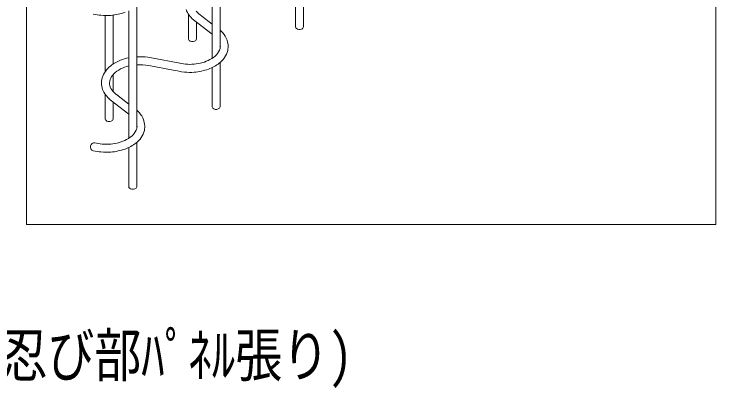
# Model space of a CAD drawing. Units: millimetres at full size; details may follow other scales. Extents: x 265 to 3003, y 4095 to 5961.
# Drawn here: x 1355.7 to 1665.7, y 4569.5 to 4734.8 of the extents above; entities that cross this region are included whole.
import ezdxf
from ezdxf.enums import TextEntityAlignment as Align

# ---------------------------------------------------------------- set-up
doc = ezdxf.new("R2010")
doc.units = ezdxf.units.MM
doc.header["$LTSCALE"] = 10
doc.layers.add('寸法', color=3, linetype='Continuous', lineweight=13)
doc.layers.add('本体', color=7, linetype='Continuous', lineweight=13)
doc.styles.add('ＭＳ ゴシック', font='')
doc.styles.get('ＭＳ ゴシック').set_extended_font_data('MS Gothic')

msp = doc.modelspace()

# ---------------------------------------------------------------- linework, layer by layer
at = {"layer": '本体'}
for p, q in [((1361.23, 5042.94), (1361.23, 4641.78)), ((1665.65, 5042.94), (1665.65, 4641.78)), ((1446.7, 4719.56), (1446.7, 4773.76)), ((1443.24, 4771.59), (1443.24, 4715.26)), ((1483.51, 4729.13), (1483.51, 4748.67)), ((1480.05, 4746.49), (1480.05, 4729.08)), ((1406.43, 4736.27), (1406.43, 4679.95)), ((1409.89, 4684.24), (1409.89, 4738.44)), ((1395.99, 4734.11), (1395.99, 4709.31)), ((1399.45, 4712.64), (1399.45, 4734.28)), ((1432.8, 4734.62), (1432.8, 4723.72)), ((1443.24, 4730.3), (1438.59, 4733.91)), ((1434.99, 4732.24), (1443.24, 4725.84)), ((1436.26, 4723.77), (1436.26, 4731.26)), ((1430.53, 4712.75), (1414.82, 4715.68)), ((1415.18, 4712.06), (1425.96, 4710.04)), ((1443.24, 4711.17), (1443.24, 4693.76)), ((1446.7, 4693.81), (1446.7, 4713.35)), ((1399.45, 4700.61), (1399.45, 4707.99)), ((1395.99, 4699.3), (1395.99, 4688.4)), ((1406.43, 4694.98), (1401.78, 4698.59)), ((1398.18, 4696.93), (1406.43, 4690.52)), ((1399.45, 4688.45), (1399.45, 4695.94)), ((1393.71, 4677.43), (1391.43, 4677.85)), ((1409.89, 4658.49), (1409.89, 4678.03)), ((1406.43, 4675.86), (1406.43, 4658.44)), ((1361.23, 4641.78), (1665.65, 4641.78))]:
    msp.add_line(p, q, dxfattribs=at)
for centre, radius, start, end in [((1395.14, 4764.65), 30.67, 276.1716, 288.3551), ((1441.64, 4740.6), 10.67, 200.7234, 231.5051), ((1445.52, 4744.27), 12.46, 221.1834, 236.2248), ((1399.18, 4776.35), 42.42, 258.4637, 263.1468), ((1396.74, 4759.24), 25.14, 264.0247, 273.8774), ((1440.7, 4720.22), 9.53, 30.5466, 51.0067), ((1480.89, 4729.08), 0.835, 180, 225.6442), ((1481.69, 4730.04), 2.08, 228.2062, 262.3128), ((1481.74, 4730.59), 2.64, 262.7655, 291.9063), ((1481.86, 4730), 2.05, 295.1361, 312.3562), ((1482.41, 4729.21), 1.1, 318.653, 355.5909), ((1433.63, 4723.72), 0.835, 180, 225.6442), ((1435.16, 4723.85), 1.1, 318.653, 355.5909), ((1441.61, 4720.42), 8.65, 6.178, 32.4103), ((1434.44, 4724.68), 2.08, 228.2062, 262.3128), ((1434.49, 4725.23), 2.64, 262.7655, 291.9063), ((1434.61, 4724.64), 2.05, 295.1361, 312.3562), ((1442.27, 4720.82), 4.6, 333.9211, 354.3238), ((1441.98, 4720.22), 4.87, 1.6302, 14.44), ((1440.35, 4720.44), 9.9, 349.6755, 5.3295), ((1440.47, 4721.07), 6.36, 309.671, 339.0391), ((1440.69, 4720.92), 9.66, 305.9354, 346.4882), ((1410.42, 4695.63), 20.24, 101.3908, 124.5897), ((1411.33, 4690.12), 25.8, 82.2195, 93.2074), ((1434.31, 4729.29), 16.63, 282.9428, 307.8983), ((1404.94, 4703.42), 10.71, 124.0993, 159.0112), ((1409.38, 4698.08), 14.06, 102.1479, 133.7157), ((1411.42, 4689.43), 22.94, 80.5636, 93.8414), ((1433.35, 4733.3), 20.75, 262.1696, 283.0441), ((1433.8, 4730.05), 21.11, 291.7315, 306.55), ((1405.09, 4703.12), 7.45, 136.6625, 158.5632), ((1436, 4751.26), 42.42, 256.3162, 263.1468), ((1433.55, 4734.14), 25.14, 264.0247, 273.8774), ((1431.95, 4739.55), 30.67, 276.1716, 288.3551), ((1402.29, 4704.26), 7.94, 157.8269, 200.3361), ((1403.06, 4704.29), 5.15, 162.4033, 223.4944), ((1404.83, 4705.28), 10.67, 200.7234, 231.5051), ((1408.71, 4708.95), 12.46, 221.1834, 236.2248), ((1403.89, 4684.9), 9.53, 30.5466, 51.0067), ((1444.07, 4693.76), 0.835, 180, 225.6442), ((1444.88, 4694.72), 2.08, 228.2062, 262.3128), ((1444.93, 4695.27), 2.64, 262.7655, 291.9063), ((1445.05, 4694.68), 2.05, 295.1361, 312.3562), ((1445.6, 4693.89), 1.1, 318.653, 355.5909), ((1404.79, 4685.11), 8.65, 6.178, 32.4103), ((1396.82, 4688.4), 0.835, 180, 225.6442), ((1397.63, 4689.36), 2.08, 228.2062, 262.3128), ((1397.68, 4689.91), 2.64, 262.7655, 291.9063), ((1397.79, 4689.32), 2.05, 295.1361, 312.3562), ((1398.35, 4688.53), 1.1, 318.653, 355.5909), ((1405.17, 4684.9), 4.87, 1.6302, 14.44), ((1403.54, 4685.12), 9.9, 349.6755, 5.3295), ((1403.65, 4685.75), 6.36, 309.671, 339.0391), ((1403.88, 4685.6), 9.66, 305.9354, 346.4882), ((1405.46, 4685.5), 4.6, 333.9211, 354.3238), ((1397.5, 4693.98), 16.63, 282.9428, 307.8983), ((1391.22, 4676.08), 1.78, 83.0834, 253.0921), ((1396.54, 4697.98), 20.75, 262.1696, 283.0441), ((1396.98, 4694.73), 21.11, 291.7315, 306.55), ((1399.18, 4715.94), 42.42, 258.4637, 263.1468), ((1396.74, 4698.82), 25.14, 264.0247, 273.8774), ((1395.14, 4704.23), 30.67, 276.1716, 288.3551), ((1407.26, 4658.44), 0.835, 180, 225.6442), ((1408.79, 4658.57), 1.1, 318.653, 355.5909), ((1408.06, 4659.4), 2.08, 228.2062, 262.3128), ((1408.12, 4659.95), 2.64, 262.7655, 291.9063), ((1408.23, 4659.36), 2.05, 295.1361, 312.3562)]:
    msp.add_arc(centre, radius, start, end, dxfattribs=at)

# ---------------------------------------------------------------- texts
at = {"layer": '寸法', "style": 'ＭＳ ゴシック', "width": 0.8}
msp.add_text('曲忍付(忍び部ﾊﾟﾈﾙ張り)', height=18.99, dxfattribs=at).set_placement((1391.2, 4584.09), align=Align.MIDDLE_CENTER)

doc.saveas('drawing.dxf')
